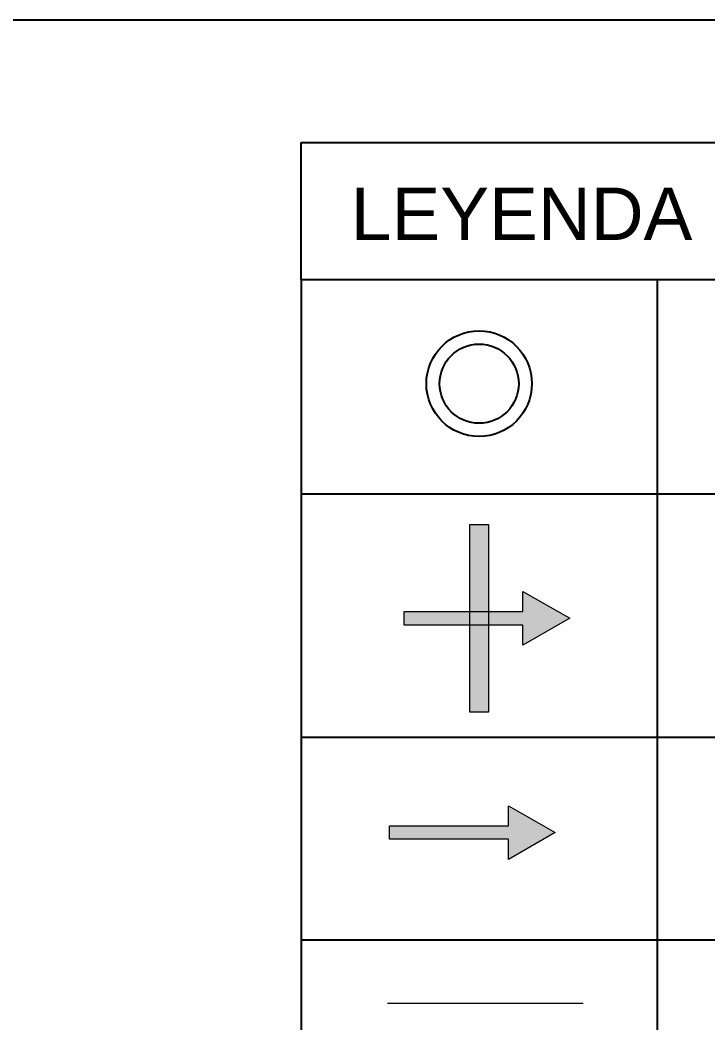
# Model space of a CAD drawing. Header units: millimetres. Extents: x 441156 to 441876, y 4514765 to 4515211.
# Drawn here: x 441317.017 to 441318.702, y 4514936.249 to 4514938.704 of the extents above; entities that cross this region are included whole.
import ezdxf

# ---------------------------------------------------------------- set-up
doc = ezdxf.new("R2010")
doc.units = ezdxf.units.MM
doc.linetypes.add('CONTINUA', pattern=[0])
doc.layers.add('01_cartela', color=6, linetype='Continuous', plot=False)
for name, color, linetype in [('01_textos', 7, 'Continuous'), ('CALEFAC_NOTAS', 7, 'Continuous'), ('Instalaciones_ventilación_texto', 7, 'Continuous'), ('VENTILACIÓN NOTAS', 7, 'Continuous')]:
    doc.layers.add(name, color=color, linetype=linetype)
doc.layers.add('Instalaciones_ventilación_extracción', color=86, linetype='Continuous', lineweight=25)
doc.styles.add('Estilo1', font='swissel.ttf')

msp = doc.modelspace()

# ---------------------------------------------------------------- hatches: boundary and pattern name
at = {"layer": 'Instalaciones_ventilación_texto', "lineweight": 0}
for points in [[(441318.16429833, 4514937.00941908), (441318.16429833, 4514937.46932201), (441318.11830804, 4514937.46932201), (441318.11830804, 4514937.00941908)], [(441317.95734201, 4514937.25579565), (441318.24861387, 4514937.25579565), (441318.24861387, 4514937.30507096), (441318.3635896, 4514937.23937054), (441318.24861387, 4514937.17367012), (441318.24861387, 4514937.22294544), (441317.95734201, 4514937.22294544)], [(441317.92154811, 4514936.73134742), (441318.21281996, 4514936.73134742), (441318.21281996, 4514936.78062273), (441318.3277957, 4514936.71492231), (441318.21281996, 4514936.6492219), (441318.21281996, 4514936.69849721), (441317.92154811, 4514936.69849721)]]:
    msp.add_hatch(color=10, dxfattribs=at).paths.add_polyline_path(points)

# ---------------------------------------------------------------- linework, layer by layer
at = {"layer": '01_cartela', "color": 3}
msp.add_lwpolyline([(441294.27109342, 4514938.70368948), (441294.27109342, 4514917.16866547), (441324.90908148, 4514917.16866547), (441324.90908148, 4514938.70368948)], close=True, dxfattribs=at)
at = {"layer": 'CALEFAC_NOTAS', "linetype": 'CONTINUA'}
for p, q in [((441317.70554165, 4514938.40368948), (441324.60908148, 4514938.40368948)), ((441317.70554165, 4514938.06826848), (441317.70554165, 4514938.40368948)), ((441317.70554165, 4514938.06826848), (441317.70554165, 4514933.97215931)), ((441317.70554165, 4514938.06826848), (441324.60908148, 4514938.06826848))]:
    msp.add_line(p, q, dxfattribs=at)
at = {"layer": 'Instalaciones_ventilación_extracción', "color": 86, "lineweight": 0}
msp.add_lwpolyline([(441317.91663141, 4514936.29708071), (441318.39620911, 4514936.29708071)], dxfattribs=at)
at = {"layer": 'Instalaciones_ventilación_extracción'}
for radius in [0.12923619, 0.09692715]:
    msp.add_circle((441318.14130318, 4514937.8136432), radius, dxfattribs=at)
at = {"layer": 'Instalaciones_ventilación_texto', "color": 10, "lineweight": 0}
for points in [[(441318.11830804, 4514937.46932201), (441318.16429833, 4514937.46932201), (441318.16429833, 4514937.00941908), (441318.11830804, 4514937.00941908)], [(441317.95734201, 4514937.25579565), (441318.24861387, 4514937.25579565), (441318.24861387, 4514937.30507096), (441318.3635896, 4514937.23937054), (441318.24861387, 4514937.17367012), (441318.24861387, 4514937.22294544), (441317.95734201, 4514937.22294544)], [(441317.92154811, 4514936.73134742), (441318.21281996, 4514936.73134742), (441318.21281996, 4514936.78062273), (441318.3277957, 4514936.71492231), (441318.21281996, 4514936.6492219), (441318.21281996, 4514936.69849721), (441317.92154811, 4514936.69849721)]]:
    msp.add_lwpolyline(points, close=True, dxfattribs=at)
at = {"layer": 'VENTILACIÓN NOTAS', "color": 5}
for p, q in [((441318.57706471, 4514938.06826848), (441318.57706471, 4514933.97215931)), ((441317.70554165, 4514937.5441558), (441324.60908148, 4514937.5441558)), ((441317.70554165, 4514936.94880221), (441324.60908148, 4514936.94880221)), ((441317.70554165, 4514936.45269506), (441324.60908148, 4514936.45269506))]:
    msp.add_line(p, q, dxfattribs=at)

# ---------------------------------------------------------------- texts
at = {"layer": '01_textos', "color": 1, "style": 'Estilo1'}
msp.add_text('LEYENDA DE VENTILACIÓN', height=0.1282612154, dxfattribs=at).set_placement((441317.82703859, 4514938.16539063))

doc.saveas('drawing.dxf')
